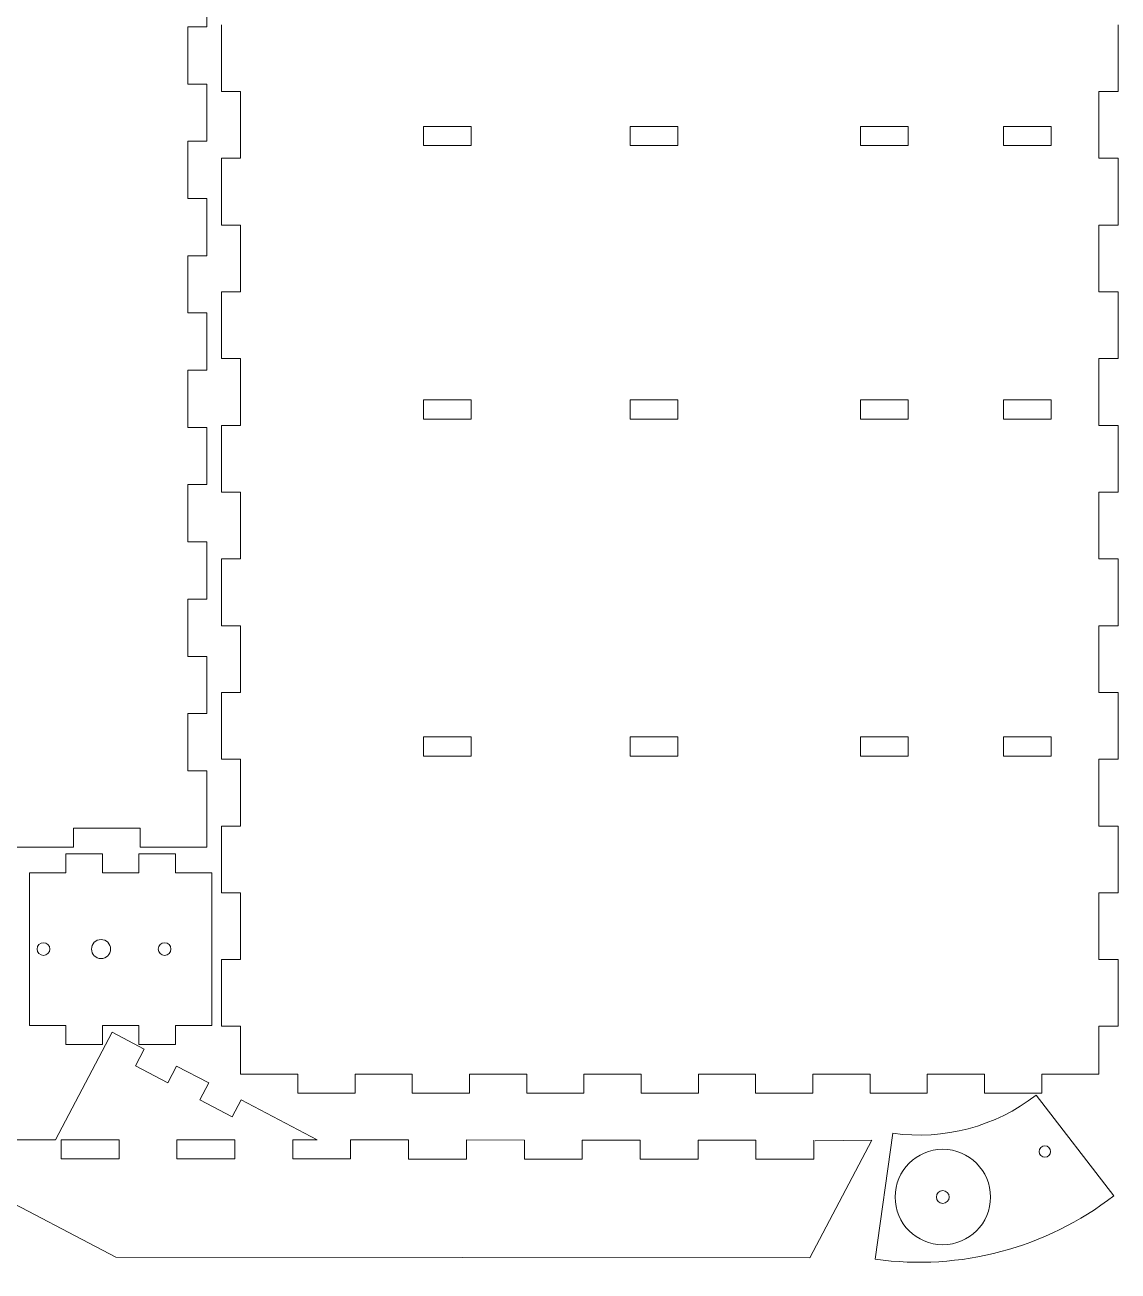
# Model space of a CAD drawing. Header units: inches. Extents: x 5 to 605, y -424 to -26.
# Drawn here: x 433.4 to 605.3, y -418.5 to -222.6 of the extents above; entities that cross this region are included whole.
import ezdxf

# ---------------------------------------------------------------- set-up
doc = ezdxf.new("R2010")
doc.units = ezdxf.units.IN
doc.header["$MEASUREMENT"] = 0
doc.layers.add('Layer 1', color=7, linetype='Continuous')

# ---------------------------------------------------------------- blocks, each defined once
blk = doc.blocks.new('block 114')
at = {"layer": 'Layer 1', "lineweight": 0}
blk.add_lwpolyline([(584.32, -390.56), (593.32, -390.56)], dxfattribs=at)
blk = doc.blocks.new('block 115')
at = {"layer": 'Layer 1', "lineweight": 0}
blk.add_lwpolyline([(605.32, -380.06), (605.32, -369.56)], dxfattribs=at)
blk = doc.blocks.new('block 117')
at = {"layer": 'Layer 1', "lineweight": 0}
blk.add_lwpolyline([(464.32, -369.56), (464.32, -380.06)], dxfattribs=at)
blk = doc.blocks.new('block 118')
at = {"layer": 'Layer 1', "lineweight": 0}
blk.add_lwpolyline([(587.32, -281.56), (594.82, -281.56)], dxfattribs=at)
blk = doc.blocks.new('block 119')
at = {"layer": 'Layer 1', "lineweight": 0}
blk.add_lwpolyline([(587.32, -284.56), (594.82, -284.56)], dxfattribs=at)
blk = doc.blocks.new('block 120')
at = {"layer": 'Layer 1', "lineweight": 0}
blk.add_lwpolyline([(587.32, -334.56), (594.82, -334.56)], dxfattribs=at)
blk = doc.blocks.new('block 121')
at = {"layer": 'Layer 1', "lineweight": 0}
blk.add_lwpolyline([(587.32, -337.56), (594.82, -337.56)], dxfattribs=at)
blk = doc.blocks.new('block 122')
at = {"layer": 'Layer 1', "lineweight": 0}
blk.add_lwpolyline([(575.32, -387.56), (584.32, -387.56)], dxfattribs=at)
blk = doc.blocks.new('block 124')
at = {"layer": 'Layer 1', "lineweight": 0}
blk.add_lwpolyline([(467.32, -380.06), (467.32, -387.56)], dxfattribs=at)
blk = doc.blocks.new('block 125')
at = {"layer": 'Layer 1', "lineweight": 0}
blk.add_lwpolyline([(602.32, -369.56), (602.32, -359.06)], dxfattribs=at)
blk = doc.blocks.new('block 126')
at = {"layer": 'Layer 1', "lineweight": 0}
blk.add_lwpolyline([(528.57, -238.56), (536.07, -238.56)], dxfattribs=at)
blk = doc.blocks.new('block 127')
at = {"layer": 'Layer 1', "lineweight": 0}
blk.add_lwpolyline([(572.32, -241.56), (572.32, -238.56)], dxfattribs=at)
blk = doc.blocks.new('block 128')
at = {"layer": 'Layer 1', "lineweight": 0}
blk.add_lwpolyline([(587.32, -241.56), (587.32, -238.56)], dxfattribs=at)
blk = doc.blocks.new('block 129')
at = {"layer": 'Layer 1', "lineweight": 0}
blk.add_lwpolyline([(587.32, -238.56), (594.82, -238.56)], dxfattribs=at)
blk = doc.blocks.new('block 130')
at = {"layer": 'Layer 1', "lineweight": 0}
blk.add_lwpolyline([(594.82, -241.56), (594.82, -238.56)], dxfattribs=at)
blk = doc.blocks.new('block 131')
at = {"layer": 'Layer 1', "lineweight": 0}
blk.add_lwpolyline([(564.82, -241.56), (564.82, -238.56)], dxfattribs=at)
blk = doc.blocks.new('block 132')
at = {"layer": 'Layer 1', "lineweight": 0}
blk.add_lwpolyline([(503.57, -241.56), (503.57, -238.56)], dxfattribs=at)
blk = doc.blocks.new('block 133')
at = {"layer": 'Layer 1', "lineweight": 0}
blk.add_lwpolyline([(496.07, -241.56), (496.07, -238.56)], dxfattribs=at)
blk = doc.blocks.new('block 134')
at = {"layer": 'Layer 1', "lineweight": 0}
blk.add_lwpolyline([(536.07, -241.56), (536.07, -238.56)], dxfattribs=at)
blk = doc.blocks.new('block 135')
at = {"layer": 'Layer 1', "lineweight": 0}
blk.add_lwpolyline([(528.57, -241.56), (528.57, -238.56)], dxfattribs=at)
blk = doc.blocks.new('block 136')
at = {"layer": 'Layer 1', "lineweight": 0}
blk.add_lwpolyline([(496.07, -238.56), (503.57, -238.56)], dxfattribs=at)
blk = doc.blocks.new('block 137')
at = {"layer": 'Layer 1', "lineweight": 0}
blk.add_lwpolyline([(564.82, -238.56), (572.32, -238.56)], dxfattribs=at)
blk = doc.blocks.new('block 138')
at = {"layer": 'Layer 1', "lineweight": 0}
blk.add_lwpolyline([(587.32, -241.56), (594.82, -241.56)], dxfattribs=at)
blk = doc.blocks.new('block 139')
at = {"layer": 'Layer 1', "lineweight": 0}
blk.add_lwpolyline([(496.07, -241.56), (503.57, -241.56)], dxfattribs=at)
blk = doc.blocks.new('block 140')
at = {"layer": 'Layer 1', "lineweight": 0}
blk.add_lwpolyline([(528.57, -241.56), (536.07, -241.56)], dxfattribs=at)
blk = doc.blocks.new('block 141')
at = {"layer": 'Layer 1', "lineweight": 0}
blk.add_lwpolyline([(564.82, -241.56), (572.32, -241.56)], dxfattribs=at)
blk = doc.blocks.new('block 142')
at = {"layer": 'Layer 1', "lineweight": 0}
blk.add_lwpolyline([(496.07, -281.56), (496.07, -284.56)], dxfattribs=at)
blk = doc.blocks.new('block 143')
at = {"layer": 'Layer 1', "lineweight": 0}
blk.add_lwpolyline([(496.07, -334.56), (496.07, -337.56)], dxfattribs=at)
blk = doc.blocks.new('block 144')
at = {"layer": 'Layer 1', "lineweight": 0}
blk.add_lwpolyline([(503.57, -281.56), (503.57, -284.56)], dxfattribs=at)
blk = doc.blocks.new('block 145')
at = {"layer": 'Layer 1', "lineweight": 0}
blk.add_lwpolyline([(503.57, -334.56), (503.57, -337.56)], dxfattribs=at)
blk = doc.blocks.new('block 146')
at = {"layer": 'Layer 1', "lineweight": 0}
blk.add_lwpolyline([(528.57, -281.56), (528.57, -284.56)], dxfattribs=at)
blk = doc.blocks.new('block 147')
at = {"layer": 'Layer 1', "lineweight": 0}
blk.add_lwpolyline([(528.57, -334.56), (528.57, -337.56)], dxfattribs=at)
blk = doc.blocks.new('block 148')
at = {"layer": 'Layer 1', "lineweight": 0}
blk.add_lwpolyline([(536.07, -281.56), (536.07, -284.56)], dxfattribs=at)
blk = doc.blocks.new('block 149')
at = {"layer": 'Layer 1', "lineweight": 0}
blk.add_lwpolyline([(536.07, -334.56), (536.07, -337.56)], dxfattribs=at)
blk = doc.blocks.new('block 150')
at = {"layer": 'Layer 1', "lineweight": 0}
blk.add_lwpolyline([(564.82, -281.56), (564.82, -284.56)], dxfattribs=at)
blk = doc.blocks.new('block 151')
at = {"layer": 'Layer 1', "lineweight": 0}
blk.add_lwpolyline([(564.82, -334.56), (564.82, -337.56)], dxfattribs=at)
blk = doc.blocks.new('block 152')
at = {"layer": 'Layer 1', "lineweight": 0}
blk.add_lwpolyline([(572.32, -281.56), (572.32, -284.56)], dxfattribs=at)
blk = doc.blocks.new('block 153')
at = {"layer": 'Layer 1', "lineweight": 0}
blk.add_lwpolyline([(572.32, -334.56), (572.32, -337.56)], dxfattribs=at)
blk = doc.blocks.new('block 154')
at = {"layer": 'Layer 1', "lineweight": 0}
blk.add_lwpolyline([(587.32, -281.56), (587.32, -284.56)], dxfattribs=at)
blk = doc.blocks.new('block 155')
at = {"layer": 'Layer 1', "lineweight": 0}
blk.add_lwpolyline([(587.32, -334.56), (587.32, -337.56)], dxfattribs=at)
blk = doc.blocks.new('block 156')
at = {"layer": 'Layer 1', "lineweight": 0}
blk.add_lwpolyline([(594.82, -281.56), (594.82, -284.56)], dxfattribs=at)
blk = doc.blocks.new('block 157')
at = {"layer": 'Layer 1', "lineweight": 0}
blk.add_lwpolyline([(594.82, -334.56), (594.82, -337.56)], dxfattribs=at)
blk = doc.blocks.new('block 158')
at = {"layer": 'Layer 1', "lineweight": 0}
blk.add_lwpolyline([(496.07, -284.56), (503.57, -284.56)], dxfattribs=at)
blk = doc.blocks.new('block 159')
at = {"layer": 'Layer 1', "lineweight": 0}
blk.add_lwpolyline([(496.07, -281.56), (503.57, -281.56)], dxfattribs=at)
blk = doc.blocks.new('block 160')
at = {"layer": 'Layer 1', "lineweight": 0}
blk.add_lwpolyline([(528.57, -281.56), (536.07, -281.56)], dxfattribs=at)
blk = doc.blocks.new('block 161')
at = {"layer": 'Layer 1', "lineweight": 0}
blk.add_lwpolyline([(528.57, -284.56), (536.07, -284.56)], dxfattribs=at)
blk = doc.blocks.new('block 162')
at = {"layer": 'Layer 1', "lineweight": 0}
blk.add_lwpolyline([(564.82, -281.56), (572.32, -281.56)], dxfattribs=at)
blk = doc.blocks.new('block 163')
at = {"layer": 'Layer 1', "lineweight": 0}
blk.add_lwpolyline([(564.82, -284.56), (572.32, -284.56)], dxfattribs=at)
blk = doc.blocks.new('block 164')
at = {"layer": 'Layer 1', "lineweight": 0}
blk.add_lwpolyline([(496.07, -334.56), (503.57, -334.56)], dxfattribs=at)
blk = doc.blocks.new('block 165')
at = {"layer": 'Layer 1', "lineweight": 0}
blk.add_lwpolyline([(496.07, -337.56), (503.57, -337.56)], dxfattribs=at)
blk = doc.blocks.new('block 166')
at = {"layer": 'Layer 1', "lineweight": 0}
blk.add_lwpolyline([(528.57, -334.56), (536.07, -334.56)], dxfattribs=at)
blk = doc.blocks.new('block 167')
at = {"layer": 'Layer 1', "lineweight": 0}
blk.add_lwpolyline([(528.57, -337.56), (536.07, -337.56)], dxfattribs=at)
blk = doc.blocks.new('block 168')
at = {"layer": 'Layer 1', "lineweight": 0}
blk.add_lwpolyline([(564.82, -334.56), (572.32, -334.56)], dxfattribs=at)
blk = doc.blocks.new('block 169')
at = {"layer": 'Layer 1', "lineweight": 0}
blk.add_lwpolyline([(564.82, -337.56), (572.32, -337.56)], dxfattribs=at)
blk = doc.blocks.new('block 172')
at = {"layer": 'Layer 1', "lineweight": 0}
blk.add_lwpolyline([(605.32, -233.06), (605.32, -222.56)], dxfattribs=at)
blk = doc.blocks.new('block 173')
at = {"layer": 'Layer 1', "lineweight": 0}
blk.add_lwpolyline([(602.32, -243.56), (602.32, -233.06)], dxfattribs=at)
blk = doc.blocks.new('block 174')
at = {"layer": 'Layer 1', "lineweight": 0}
blk.add_lwpolyline([(605.32, -254.06), (605.32, -243.56)], dxfattribs=at)
blk = doc.blocks.new('block 175')
at = {"layer": 'Layer 1', "lineweight": 0}
blk.add_lwpolyline([(602.32, -264.56), (602.32, -254.06)], dxfattribs=at)
blk = doc.blocks.new('block 176')
at = {"layer": 'Layer 1', "lineweight": 0}
blk.add_lwpolyline([(605.32, -275.06), (605.32, -264.56)], dxfattribs=at)
blk = doc.blocks.new('block 177')
at = {"layer": 'Layer 1', "lineweight": 0}
blk.add_lwpolyline([(602.32, -285.56), (602.32, -275.06)], dxfattribs=at)
blk = doc.blocks.new('block 178')
at = {"layer": 'Layer 1', "lineweight": 0}
blk.add_lwpolyline([(605.32, -296.06), (605.32, -285.56)], dxfattribs=at)
blk = doc.blocks.new('block 179')
at = {"layer": 'Layer 1', "lineweight": 0}
blk.add_lwpolyline([(602.32, -306.56), (602.32, -296.06)], dxfattribs=at)
blk = doc.blocks.new('block 180')
at = {"layer": 'Layer 1', "lineweight": 0}
blk.add_lwpolyline([(605.32, -317.06), (605.32, -306.56)], dxfattribs=at)
blk = doc.blocks.new('block 181')
at = {"layer": 'Layer 1', "lineweight": 0}
blk.add_lwpolyline([(602.32, -327.56), (602.32, -317.06)], dxfattribs=at)
blk = doc.blocks.new('block 182')
at = {"layer": 'Layer 1', "lineweight": 0}
blk.add_lwpolyline([(605.32, -338.06), (605.32, -327.56)], dxfattribs=at)
blk = doc.blocks.new('block 183')
at = {"layer": 'Layer 1', "lineweight": 0}
blk.add_lwpolyline([(602.32, -348.56), (602.32, -338.06)], dxfattribs=at)
blk = doc.blocks.new('block 184')
at = {"layer": 'Layer 1', "lineweight": 0}
blk.add_lwpolyline([(605.32, -359.06), (605.32, -348.56)], dxfattribs=at)
blk = doc.blocks.new('block 185')
at = {"layer": 'Layer 1', "lineweight": 0}
blk.add_lwpolyline([(602.32, -387.56), (602.32, -380.06)], dxfattribs=at)
blk = doc.blocks.new('block 186')
at = {"layer": 'Layer 1', "lineweight": 0}
blk.add_lwpolyline([(464.32, -222.56), (464.32, -233.06)], dxfattribs=at)
blk = doc.blocks.new('block 187')
at = {"layer": 'Layer 1', "lineweight": 0}
blk.add_lwpolyline([(467.32, -233.06), (467.32, -243.56)], dxfattribs=at)
blk = doc.blocks.new('block 188')
at = {"layer": 'Layer 1', "lineweight": 0}
blk.add_lwpolyline([(464.32, -243.56), (464.32, -254.06)], dxfattribs=at)
blk = doc.blocks.new('block 189')
at = {"layer": 'Layer 1', "lineweight": 0}
blk.add_lwpolyline([(467.32, -254.06), (467.32, -264.56)], dxfattribs=at)
blk = doc.blocks.new('block 190')
at = {"layer": 'Layer 1', "lineweight": 0}
blk.add_lwpolyline([(464.32, -264.56), (464.32, -275.06)], dxfattribs=at)
blk = doc.blocks.new('block 191')
at = {"layer": 'Layer 1', "lineweight": 0}
blk.add_lwpolyline([(467.32, -275.06), (467.32, -285.56)], dxfattribs=at)
blk = doc.blocks.new('block 192')
at = {"layer": 'Layer 1', "lineweight": 0}
blk.add_lwpolyline([(464.32, -285.56), (464.32, -296.06)], dxfattribs=at)
blk = doc.blocks.new('block 193')
at = {"layer": 'Layer 1', "lineweight": 0}
blk.add_lwpolyline([(467.32, -296.06), (467.32, -306.56)], dxfattribs=at)
blk = doc.blocks.new('block 194')
at = {"layer": 'Layer 1', "lineweight": 0}
blk.add_lwpolyline([(464.32, -306.56), (464.32, -317.06)], dxfattribs=at)
blk = doc.blocks.new('block 195')
at = {"layer": 'Layer 1', "lineweight": 0}
blk.add_lwpolyline([(467.32, -317.06), (467.32, -327.56)], dxfattribs=at)
blk = doc.blocks.new('block 196')
at = {"layer": 'Layer 1', "lineweight": 0}
blk.add_lwpolyline([(464.32, -327.56), (464.32, -338.06)], dxfattribs=at)
blk = doc.blocks.new('block 197')
at = {"layer": 'Layer 1', "lineweight": 0}
blk.add_lwpolyline([(467.32, -338.06), (467.32, -348.56)], dxfattribs=at)
blk = doc.blocks.new('block 198')
at = {"layer": 'Layer 1', "lineweight": 0}
blk.add_lwpolyline([(464.32, -348.56), (464.32, -359.06)], dxfattribs=at)
blk = doc.blocks.new('block 199')
at = {"layer": 'Layer 1', "lineweight": 0}
blk.add_lwpolyline([(467.32, -359.06), (467.32, -369.56)], dxfattribs=at)
blk = doc.blocks.new('block 213')
at = {"layer": 'Layer 1', "lineweight": 0}
blk.add_lwpolyline([(467.32, -387.56), (476.32, -387.56)], dxfattribs=at)
blk = doc.blocks.new('block 214')
at = {"layer": 'Layer 1', "lineweight": 0}
blk.add_lwpolyline([(476.32, -390.56), (485.32, -390.56)], dxfattribs=at)
blk = doc.blocks.new('block 215')
at = {"layer": 'Layer 1', "lineweight": 0}
blk.add_lwpolyline([(485.32, -387.56), (494.32, -387.56)], dxfattribs=at)
blk = doc.blocks.new('block 216')
at = {"layer": 'Layer 1', "lineweight": 0}
blk.add_lwpolyline([(494.32, -390.56), (503.32, -390.56)], dxfattribs=at)
blk = doc.blocks.new('block 217')
at = {"layer": 'Layer 1', "lineweight": 0}
blk.add_lwpolyline([(503.32, -387.56), (512.32, -387.56)], dxfattribs=at)
blk = doc.blocks.new('block 218')
at = {"layer": 'Layer 1', "lineweight": 0}
blk.add_lwpolyline([(512.32, -390.56), (521.32, -390.56)], dxfattribs=at)
blk = doc.blocks.new('block 219')
at = {"layer": 'Layer 1', "lineweight": 0}
blk.add_lwpolyline([(521.32, -387.56), (530.32, -387.56)], dxfattribs=at)
blk = doc.blocks.new('block 220')
at = {"layer": 'Layer 1', "lineweight": 0}
blk.add_lwpolyline([(530.32, -390.56), (539.32, -390.56)], dxfattribs=at)
blk = doc.blocks.new('block 221')
at = {"layer": 'Layer 1', "lineweight": 0}
blk.add_lwpolyline([(539.32, -387.56), (548.32, -387.56)], dxfattribs=at)
blk = doc.blocks.new('block 222')
at = {"layer": 'Layer 1', "lineweight": 0}
blk.add_lwpolyline([(548.32, -390.56), (557.32, -390.56)], dxfattribs=at)
blk = doc.blocks.new('block 223')
at = {"layer": 'Layer 1', "lineweight": 0}
blk.add_lwpolyline([(557.32, -387.56), (566.32, -387.56)], dxfattribs=at)
blk = doc.blocks.new('block 224')
at = {"layer": 'Layer 1', "lineweight": 0}
blk.add_lwpolyline([(566.32, -390.56), (575.32, -390.56)], dxfattribs=at)
blk = doc.blocks.new('block 225')
at = {"layer": 'Layer 1', "lineweight": 0}
blk.add_lwpolyline([(593.32, -387.56), (602.32, -387.56)], dxfattribs=at)
blk = doc.blocks.new('block 314')
at = {"layer": 'Layer 1', "lineweight": 0}
blk.add_lwpolyline([(445.59, -379.91), (451.32, -379.91)], dxfattribs=at)
blk = doc.blocks.new('block 315')
at = {"layer": 'Layer 1', "lineweight": 0}
blk.add_lwpolyline([(439.85, -379.91), (439.85, -382.91)], dxfattribs=at)
blk = doc.blocks.new('block 316')
at = {"layer": 'Layer 1', "lineweight": 0}
blk.add_lwpolyline([(445.59, -379.91), (445.59, -382.91)], dxfattribs=at)
blk = doc.blocks.new('block 317')
at = {"layer": 'Layer 1', "lineweight": 0}
blk.add_lwpolyline([(451.32, -379.91), (451.32, -382.91)], dxfattribs=at)
blk = doc.blocks.new('block 318')
at = {"layer": 'Layer 1', "lineweight": 0}
blk.add_lwpolyline([(457.06, -379.91), (457.06, -382.91)], dxfattribs=at)
blk = doc.blocks.new('block 319')
at = {"layer": 'Layer 1', "lineweight": 0}
blk.add_lwpolyline([(439.85, -382.91), (445.59, -382.91)], dxfattribs=at)
blk = doc.blocks.new('block 320')
at = {"layer": 'Layer 1', "lineweight": 0}
blk.add_lwpolyline([(451.32, -352.91), (457.06, -352.91)], dxfattribs=at)
blk = doc.blocks.new('block 321')
at = {"layer": 'Layer 1', "lineweight": 0}
blk.add_lwpolyline([(439.85, -352.91), (439.85, -355.91)], dxfattribs=at)
blk = doc.blocks.new('block 322')
at = {"layer": 'Layer 1', "lineweight": 0}
blk.add_lwpolyline([(445.59, -352.91), (445.59, -355.91)], dxfattribs=at)
blk = doc.blocks.new('block 323')
at = {"layer": 'Layer 1', "lineweight": 0}
blk.add_lwpolyline([(451.32, -352.91), (451.32, -355.91)], dxfattribs=at)
blk = doc.blocks.new('block 324')
at = {"layer": 'Layer 1', "lineweight": 0}
blk.add_lwpolyline([(457.06, -352.91), (457.06, -355.91)], dxfattribs=at)
blk = doc.blocks.new('block 325')
at = {"layer": 'Layer 1', "lineweight": 0}
blk.add_lwpolyline([(445.59, -355.91), (451.32, -355.91)], dxfattribs=at)
blk = doc.blocks.new('block 326')
at = {"layer": 'Layer 1', "lineweight": 0}
blk.add_lwpolyline([(434.12, -379.91), (434.12, -355.91)], dxfattribs=at)
blk = doc.blocks.new('block 327')
at = {"layer": 'Layer 1', "lineweight": 0}
blk.add_lwpolyline([(462.79, -379.91), (462.79, -355.91)], dxfattribs=at)
blk = doc.blocks.new('block 328')
at = {"layer": 'Layer 1', "lineweight": 0}
blk.add_lwpolyline([(434.12, -355.91), (439.85, -355.91)], dxfattribs=at)
blk = doc.blocks.new('block 329')
at = {"layer": 'Layer 1', "lineweight": 0}
blk.add_lwpolyline([(439.85, -352.91), (445.59, -352.91)], dxfattribs=at)
blk = doc.blocks.new('block 330')
at = {"layer": 'Layer 1', "lineweight": 0}
blk.add_lwpolyline([(457.06, -355.91), (462.79, -355.91)], dxfattribs=at)
blk = doc.blocks.new('block 331')
at = {"layer": 'Layer 1', "lineweight": 0}
blk.add_lwpolyline([(457.06, -379.91), (462.79, -379.91)], dxfattribs=at)
blk = doc.blocks.new('block 332')
at = {"layer": 'Layer 1', "lineweight": 0}
blk.add_lwpolyline([(451.32, -382.91), (457.06, -382.91)], dxfattribs=at)
blk = doc.blocks.new('block 333')
at = {"layer": 'Layer 1', "lineweight": 0}
blk.add_lwpolyline([(434.12, -379.91), (439.85, -379.91)], dxfattribs=at)
blk = doc.blocks.new('block 386')
at = {"layer": 'Layer 1', "lineweight": 0}
blk.add_lwpolyline([(464.32, -233.06), (467.32, -233.06)], dxfattribs=at)
blk = doc.blocks.new('block 387')
at = {"layer": 'Layer 1', "lineweight": 0}
blk.add_lwpolyline([(464.32, -243.56), (467.32, -243.56)], dxfattribs=at)
blk = doc.blocks.new('block 388')
at = {"layer": 'Layer 1', "lineweight": 0}
blk.add_lwpolyline([(464.32, -254.06), (467.32, -254.06)], dxfattribs=at)
blk = doc.blocks.new('block 389')
at = {"layer": 'Layer 1', "lineweight": 0}
blk.add_lwpolyline([(464.32, -264.56), (467.32, -264.56)], dxfattribs=at)
blk = doc.blocks.new('block 390')
at = {"layer": 'Layer 1', "lineweight": 0}
blk.add_lwpolyline([(464.32, -275.06), (467.32, -275.06)], dxfattribs=at)
blk = doc.blocks.new('block 391')
at = {"layer": 'Layer 1', "lineweight": 0}
blk.add_lwpolyline([(464.32, -285.56), (467.32, -285.56)], dxfattribs=at)
blk = doc.blocks.new('block 392')
at = {"layer": 'Layer 1', "lineweight": 0}
blk.add_lwpolyline([(464.32, -296.06), (467.32, -296.06)], dxfattribs=at)
blk = doc.blocks.new('block 393')
at = {"layer": 'Layer 1', "lineweight": 0}
blk.add_lwpolyline([(464.32, -306.56), (467.32, -306.56)], dxfattribs=at)
blk = doc.blocks.new('block 394')
at = {"layer": 'Layer 1', "lineweight": 0}
blk.add_lwpolyline([(464.32, -317.06), (467.32, -317.06)], dxfattribs=at)
blk = doc.blocks.new('block 395')
at = {"layer": 'Layer 1', "lineweight": 0}
blk.add_lwpolyline([(464.32, -327.56), (467.32, -327.56)], dxfattribs=at)
blk = doc.blocks.new('block 396')
at = {"layer": 'Layer 1', "lineweight": 0}
blk.add_lwpolyline([(464.32, -338.06), (467.32, -338.06)], dxfattribs=at)
blk = doc.blocks.new('block 397')
at = {"layer": 'Layer 1', "lineweight": 0}
blk.add_lwpolyline([(464.32, -348.56), (467.32, -348.56)], dxfattribs=at)
blk = doc.blocks.new('block 398')
at = {"layer": 'Layer 1', "lineweight": 0}
blk.add_lwpolyline([(464.32, -359.06), (467.32, -359.06)], dxfattribs=at)
blk = doc.blocks.new('block 399')
at = {"layer": 'Layer 1', "lineweight": 0}
blk.add_lwpolyline([(464.32, -369.56), (467.32, -369.56)], dxfattribs=at)
blk = doc.blocks.new('block 400')
at = {"layer": 'Layer 1', "lineweight": 0}
blk.add_lwpolyline([(464.32, -380.06), (467.32, -380.06)], dxfattribs=at)
blk = doc.blocks.new('block 402')
at = {"layer": 'Layer 1', "lineweight": 0}
blk.add_lwpolyline([(602.32, -233.06), (605.32, -233.06)], dxfattribs=at)
blk = doc.blocks.new('block 403')
at = {"layer": 'Layer 1', "lineweight": 0}
blk.add_lwpolyline([(602.32, -243.56), (605.32, -243.56)], dxfattribs=at)
blk = doc.blocks.new('block 404')
at = {"layer": 'Layer 1', "lineweight": 0}
blk.add_lwpolyline([(602.32, -254.06), (605.32, -254.06)], dxfattribs=at)
blk = doc.blocks.new('block 405')
at = {"layer": 'Layer 1', "lineweight": 0}
blk.add_lwpolyline([(602.32, -264.56), (605.32, -264.56)], dxfattribs=at)
blk = doc.blocks.new('block 406')
at = {"layer": 'Layer 1', "lineweight": 0}
blk.add_lwpolyline([(602.32, -275.06), (605.32, -275.06)], dxfattribs=at)
blk = doc.blocks.new('block 407')
at = {"layer": 'Layer 1', "lineweight": 0}
blk.add_lwpolyline([(602.32, -285.56), (605.32, -285.56)], dxfattribs=at)
blk = doc.blocks.new('block 408')
at = {"layer": 'Layer 1', "lineweight": 0}
blk.add_lwpolyline([(602.32, -296.06), (605.32, -296.06)], dxfattribs=at)
blk = doc.blocks.new('block 409')
at = {"layer": 'Layer 1', "lineweight": 0}
blk.add_lwpolyline([(602.32, -306.56), (605.32, -306.56)], dxfattribs=at)
blk = doc.blocks.new('block 410')
at = {"layer": 'Layer 1', "lineweight": 0}
blk.add_lwpolyline([(602.32, -317.06), (605.32, -317.06)], dxfattribs=at)
blk = doc.blocks.new('block 411')
at = {"layer": 'Layer 1', "lineweight": 0}
blk.add_lwpolyline([(602.32, -327.56), (605.32, -327.56)], dxfattribs=at)
blk = doc.blocks.new('block 412')
at = {"layer": 'Layer 1', "lineweight": 0}
blk.add_lwpolyline([(602.32, -338.06), (605.32, -338.06)], dxfattribs=at)
blk = doc.blocks.new('block 413')
at = {"layer": 'Layer 1', "lineweight": 0}
blk.add_lwpolyline([(602.32, -348.56), (605.32, -348.56)], dxfattribs=at)
blk = doc.blocks.new('block 414')
at = {"layer": 'Layer 1', "lineweight": 0}
blk.add_lwpolyline([(602.32, -359.06), (605.32, -359.06)], dxfattribs=at)
blk = doc.blocks.new('block 415')
at = {"layer": 'Layer 1', "lineweight": 0}
blk.add_lwpolyline([(602.32, -369.56), (605.32, -369.56)], dxfattribs=at)
blk = doc.blocks.new('block 416')
at = {"layer": 'Layer 1', "lineweight": 0}
blk.add_lwpolyline([(602.32, -380.06), (605.32, -380.06)], dxfattribs=at)
blk = doc.blocks.new('block 431')
at = {"layer": 'Layer 1', "lineweight": 0}
blk.add_lwpolyline([(476.32, -390.56), (476.32, -387.56)], dxfattribs=at)
blk = doc.blocks.new('block 432')
at = {"layer": 'Layer 1', "lineweight": 0}
blk.add_lwpolyline([(485.32, -390.56), (485.32, -387.56)], dxfattribs=at)
blk = doc.blocks.new('block 433')
at = {"layer": 'Layer 1', "lineweight": 0}
blk.add_lwpolyline([(494.32, -390.56), (494.32, -387.56)], dxfattribs=at)
blk = doc.blocks.new('block 434')
at = {"layer": 'Layer 1', "lineweight": 0}
blk.add_lwpolyline([(503.32, -390.56), (503.32, -387.56)], dxfattribs=at)
blk = doc.blocks.new('block 435')
at = {"layer": 'Layer 1', "lineweight": 0}
blk.add_lwpolyline([(512.32, -390.56), (512.32, -387.56)], dxfattribs=at)
blk = doc.blocks.new('block 436')
at = {"layer": 'Layer 1', "lineweight": 0}
blk.add_lwpolyline([(521.32, -390.56), (521.32, -387.56)], dxfattribs=at)
blk = doc.blocks.new('block 437')
at = {"layer": 'Layer 1', "lineweight": 0}
blk.add_lwpolyline([(530.32, -390.56), (530.32, -387.56)], dxfattribs=at)
blk = doc.blocks.new('block 438')
at = {"layer": 'Layer 1', "lineweight": 0}
blk.add_lwpolyline([(539.32, -390.56), (539.32, -387.56)], dxfattribs=at)
blk = doc.blocks.new('block 439')
at = {"layer": 'Layer 1', "lineweight": 0}
blk.add_lwpolyline([(548.32, -390.56), (548.32, -387.56)], dxfattribs=at)
blk = doc.blocks.new('block 440')
at = {"layer": 'Layer 1', "lineweight": 0}
blk.add_lwpolyline([(557.32, -390.56), (557.32, -387.56)], dxfattribs=at)
blk = doc.blocks.new('block 441')
at = {"layer": 'Layer 1', "lineweight": 0}
blk.add_lwpolyline([(566.32, -390.56), (566.32, -387.56)], dxfattribs=at)
blk = doc.blocks.new('block 442')
at = {"layer": 'Layer 1', "lineweight": 0}
blk.add_lwpolyline([(575.32, -390.56), (575.32, -387.56)], dxfattribs=at)
blk = doc.blocks.new('block 443')
at = {"layer": 'Layer 1', "lineweight": 0}
blk.add_lwpolyline([(584.32, -390.56), (584.32, -387.56)], dxfattribs=at)
blk = doc.blocks.new('block 444')
at = {"layer": 'Layer 1', "lineweight": 0}
blk.add_lwpolyline([(593.32, -390.56), (593.32, -387.56)], dxfattribs=at)
blk = doc.blocks.new('block 445')
at = {"layer": 'Layer 1', "lineweight": 0}
blk.add_lwpolyline([(548.37, -397.96), (539.26, -397.96)], dxfattribs=at)
blk = doc.blocks.new('block 446')
at = {"layer": 'Layer 1', "lineweight": 0}
blk.add_lwpolyline([(566.58, -397.98), (556.87, -416.44)], dxfattribs=at)
blk = doc.blocks.new('block 447')
at = {"layer": 'Layer 1', "lineweight": 0}
blk.add_lwpolyline([(556.87, -416.44), (447.68, -416.37)], dxfattribs=at)
blk = doc.blocks.new('block 449')
at = {"layer": 'Layer 1', "lineweight": 0}
blk.add_lwpolyline([(447.68, -416.37), (427.48, -405.75)], dxfattribs=at)
blk = doc.blocks.new('block 450')
at = {"layer": 'Layer 1', "lineweight": 0}
blk.add_lwpolyline([(462.33, -388.97), (457.25, -386.3)], dxfattribs=at)
blk = doc.blocks.new('block 451')
at = {"layer": 'Layer 1', "lineweight": 0}
blk.add_lwpolyline([(447.1, -380.97), (438.2, -397.89)], dxfattribs=at)
blk = doc.blocks.new('block 452')
at = {"layer": 'Layer 1', "lineweight": 0}
blk.add_lwpolyline([(548.37, -400.96), (557.47, -400.97)], dxfattribs=at)
blk = doc.blocks.new('block 456')
at = {"layer": 'Layer 1', "lineweight": 0}
blk.add_lwpolyline([(557.47, -400.97), (557.48, -397.97)], dxfattribs=at)
blk = doc.blocks.new('block 457')
at = {"layer": 'Layer 1', "lineweight": 0}
blk.add_lwpolyline([(548.37, -400.96), (548.37, -397.96)], dxfattribs=at)
blk = doc.blocks.new('block 458')
at = {"layer": 'Layer 1', "lineweight": 0}
blk.add_lwpolyline([(539.26, -400.96), (539.26, -397.96)], dxfattribs=at)
blk = doc.blocks.new('block 459')
at = {"layer": 'Layer 1', "lineweight": 0}
blk.add_lwpolyline([(530.16, -400.95), (530.16, -397.95)], dxfattribs=at)
blk = doc.blocks.new('block 460')
at = {"layer": 'Layer 1', "lineweight": 0}
blk.add_lwpolyline([(521.05, -400.94), (521.05, -397.94)], dxfattribs=at)
blk = doc.blocks.new('block 461')
at = {"layer": 'Layer 1', "lineweight": 0}
blk.add_lwpolyline([(511.95, -400.94), (511.95, -397.94)], dxfattribs=at)
blk = doc.blocks.new('block 462')
at = {"layer": 'Layer 1', "lineweight": 0}
blk.add_lwpolyline([(502.84, -400.93), (502.84, -397.93)], dxfattribs=at)
blk = doc.blocks.new('block 463')
at = {"layer": 'Layer 1', "lineweight": 0}
blk.add_lwpolyline([(493.73, -400.93), (493.74, -397.93)], dxfattribs=at)
blk = doc.blocks.new('block 464')
at = {"layer": 'Layer 1', "lineweight": 0}
blk.add_lwpolyline([(484.63, -400.92), (484.63, -397.92)], dxfattribs=at)
blk = doc.blocks.new('block 465')
at = {"layer": 'Layer 1', "lineweight": 0}
blk.add_lwpolyline([(475.52, -400.91), (475.52, -397.91)], dxfattribs=at)
blk = doc.blocks.new('block 466')
at = {"layer": 'Layer 1', "lineweight": 0}
blk.add_lwpolyline([(466.42, -400.91), (466.42, -397.91)], dxfattribs=at)
blk = doc.blocks.new('block 467')
at = {"layer": 'Layer 1', "lineweight": 0}
blk.add_lwpolyline([(457.31, -400.9), (457.31, -397.9)], dxfattribs=at)
blk = doc.blocks.new('block 468')
at = {"layer": 'Layer 1', "lineweight": 0}
blk.add_lwpolyline([(448.21, -400.9), (448.21, -397.9)], dxfattribs=at)
blk = doc.blocks.new('block 469')
at = {"layer": 'Layer 1', "lineweight": 0}
blk.add_lwpolyline([(439.1, -400.89), (439.1, -397.89)], dxfattribs=at)
blk = doc.blocks.new('block 470')
at = {"layer": 'Layer 1', "lineweight": 0}
blk.add_lwpolyline([(455.86, -388.96), (450.78, -386.29)], dxfattribs=at)
blk = doc.blocks.new('block 471')
at = {"layer": 'Layer 1', "lineweight": 0}
blk.add_lwpolyline([(466.01, -394.3), (467.4, -391.64)], dxfattribs=at)
blk = doc.blocks.new('block 472')
at = {"layer": 'Layer 1', "lineweight": 0}
blk.add_lwpolyline([(460.93, -391.63), (462.33, -388.97)], dxfattribs=at)
blk = doc.blocks.new('block 473')
at = {"layer": 'Layer 1', "lineweight": 0}
blk.add_lwpolyline([(455.86, -388.96), (457.25, -386.3)], dxfattribs=at)
blk = doc.blocks.new('block 474')
at = {"layer": 'Layer 1', "lineweight": 0}
blk.add_lwpolyline([(450.78, -386.29), (452.18, -383.63)], dxfattribs=at)
blk = doc.blocks.new('block 476')
at = {"layer": 'Layer 1', "lineweight": 0}
blk.add_lwpolyline([(448.21, -397.9), (439.1, -397.89)], dxfattribs=at)
blk = doc.blocks.new('block 477')
at = {"layer": 'Layer 1', "lineweight": 0}
blk.add_lwpolyline([(439.1, -400.89), (448.21, -400.9)], dxfattribs=at)
blk = doc.blocks.new('block 478')
at = {"layer": 'Layer 1', "lineweight": 0}
blk.add_lwpolyline([(466.42, -397.91), (457.31, -397.9)], dxfattribs=at)
blk = doc.blocks.new('block 479')
at = {"layer": 'Layer 1', "lineweight": 0}
blk.add_lwpolyline([(457.31, -400.9), (466.42, -400.91)], dxfattribs=at)
blk = doc.blocks.new('block 480')
at = {"layer": 'Layer 1', "lineweight": 0}
blk.add_lwpolyline([(479.34, -397.92), (475.52, -397.91)], dxfattribs=at)
blk = doc.blocks.new('block 481')
at = {"layer": 'Layer 1', "lineweight": 0}
blk.add_lwpolyline([(475.52, -400.91), (484.63, -400.92)], dxfattribs=at)
blk = doc.blocks.new('block 482')
at = {"layer": 'Layer 1', "lineweight": 0}
blk.add_lwpolyline([(493.74, -397.93), (484.63, -397.92)], dxfattribs=at)
blk = doc.blocks.new('block 483')
at = {"layer": 'Layer 1', "lineweight": 0}
blk.add_lwpolyline([(493.73, -400.93), (502.84, -400.93)], dxfattribs=at)
blk = doc.blocks.new('block 484')
at = {"layer": 'Layer 1', "lineweight": 0}
blk.add_lwpolyline([(511.95, -397.94), (502.84, -397.93)], dxfattribs=at)
blk = doc.blocks.new('block 485')
at = {"layer": 'Layer 1', "lineweight": 0}
blk.add_lwpolyline([(511.95, -400.94), (521.05, -400.94)], dxfattribs=at)
blk = doc.blocks.new('block 486')
at = {"layer": 'Layer 1', "lineweight": 0}
blk.add_lwpolyline([(530.16, -397.95), (521.05, -397.94)], dxfattribs=at)
blk = doc.blocks.new('block 487')
at = {"layer": 'Layer 1', "lineweight": 0}
blk.add_lwpolyline([(530.16, -400.95), (539.26, -400.96)], dxfattribs=at)
blk = doc.blocks.new('block 488')
at = {"layer": 'Layer 1', "lineweight": 0}
blk.add_lwpolyline([(566.58, -397.98), (557.67, -398.07)], dxfattribs=at)
blk = doc.blocks.new('block 489')
at = {"layer": 'Layer 1', "lineweight": 0}
blk.add_lwpolyline([(479.34, -397.92), (467.4, -391.64)], dxfattribs=at)
blk = doc.blocks.new('block 490')
at = {"layer": 'Layer 1', "lineweight": 0}
blk.add_lwpolyline([(466.01, -394.3), (460.93, -391.63)], dxfattribs=at)
blk = doc.blocks.new('block 491')
at = {"layer": 'Layer 1', "lineweight": 0}
blk.add_lwpolyline([(452.18, -383.63), (447.1, -380.97)], dxfattribs=at)
blk = doc.blocks.new('block 492')
at = {"layer": 'Layer 1', "lineweight": 0}
blk.add_lwpolyline([(438.2, -397.89), (431.61, -397.89)], dxfattribs=at)
blk = doc.blocks.new('block 816')
at = {"layer": 'Layer 1', "lineweight": 0}
blk.add_open_spline([(576.76, -406.9), (576.76, -406.35), (577.2, -405.9), (577.76, -405.9), (578.31, -405.9), (578.76, -406.35), (578.76, -406.9), (578.76, -407.45), (578.31, -407.9), (577.76, -407.9), (577.2, -407.9), (576.76, -407.45), (576.76, -406.9), (576.76, -406.9), (576.76, -406.9), (576.76, -406.9)], degree=3, knots=[0, 0, 0, 0, 1, 1, 1, 2, 2, 2, 3, 3, 3, 4, 4, 4, 5, 5, 5, 5], dxfattribs=at)
blk = doc.blocks.new('block 817')
at = {"layer": 'Layer 1', "lineweight": 0}
blk.add_lwpolyline([(592.42, -390.89), (604.66, -406.7)], dxfattribs=at)
blk = doc.blocks.new('block 1047')
at = {"layer": 'Layer 1', "lineweight": 0}
blk.add_lwpolyline([(569.91, -396.88), (567.14, -416.68)], dxfattribs=at)
blk = doc.blocks.new('block 1048')
at = {"layer": 'Layer 1', "lineweight": 0}
blk.add_open_spline([(567.14, -416.68), (580.48, -418.55), (594.01, -414.95), (604.66, -406.7)], degree=3, dxfattribs=at)
blk = doc.blocks.new('block 1049')
at = {"layer": 'Layer 1', "lineweight": 0}
blk.add_open_spline([(569.91, -396.88), (577.91, -397.99), (586.03, -395.84), (592.42, -390.89)], degree=3, dxfattribs=at)
blk = doc.blocks.new('block 1050')
at = {"layer": 'Layer 1', "lineweight": 0}
blk.add_open_spline([(570.26, -406.9), (570.26, -402.76), (573.61, -399.4), (577.76, -399.4), (581.9, -399.4), (585.26, -402.76), (585.26, -406.9), (585.26, -411.04), (581.9, -414.4), (577.76, -414.4), (573.61, -414.4), (570.26, -411.04), (570.26, -406.9), (570.26, -406.9), (570.26, -406.9), (570.26, -406.9)], degree=3, knots=[0, 0, 0, 0, 1, 1, 1, 2, 2, 2, 3, 3, 3, 4, 4, 4, 5, 5, 5, 5], dxfattribs=at)
blk = doc.blocks.new('block 1051')
at = {"layer": 'Layer 1', "lineweight": 0}
blk.add_open_spline([(592.92, -399.76), (592.92, -399.26), (593.32, -398.86), (593.82, -398.86), (594.31, -398.86), (594.72, -399.26), (594.72, -399.76), (594.72, -400.26), (594.31, -400.66), (593.82, -400.66), (593.32, -400.66), (592.92, -400.26), (592.92, -399.76), (592.92, -399.76), (592.92, -399.76), (592.92, -399.76)], degree=3, knots=[0, 0, 0, 0, 1, 1, 1, 2, 2, 2, 3, 3, 3, 4, 4, 4, 5, 5, 5, 5], dxfattribs=at)
blk = doc.blocks.new('block 1151')
at = {"layer": 'Layer 1', "lineweight": 0}
blk.add_lwpolyline([(459.03, -222.88), (462.03, -222.88)], dxfattribs=at)
blk = doc.blocks.new('block 1152')
at = {"layer": 'Layer 1', "lineweight": 0}
blk.add_lwpolyline([(459.03, -231.88), (462.03, -231.88)], dxfattribs=at)
blk = doc.blocks.new('block 1153')
at = {"layer": 'Layer 1', "lineweight": 0}
blk.add_lwpolyline([(459.03, -240.88), (462.03, -240.88)], dxfattribs=at)
blk = doc.blocks.new('block 1154')
at = {"layer": 'Layer 1', "lineweight": 0}
blk.add_lwpolyline([(459.03, -249.88), (462.03, -249.88)], dxfattribs=at)
blk = doc.blocks.new('block 1155')
at = {"layer": 'Layer 1', "lineweight": 0}
blk.add_lwpolyline([(459.03, -258.88), (462.03, -258.88)], dxfattribs=at)
blk = doc.blocks.new('block 1156')
at = {"layer": 'Layer 1', "lineweight": 0}
blk.add_lwpolyline([(459.03, -267.88), (462.03, -267.88)], dxfattribs=at)
blk = doc.blocks.new('block 1157')
at = {"layer": 'Layer 1', "lineweight": 0}
blk.add_lwpolyline([(459.03, -276.88), (462.03, -276.88)], dxfattribs=at)
blk = doc.blocks.new('block 1158')
at = {"layer": 'Layer 1', "lineweight": 0}
blk.add_lwpolyline([(459.03, -285.88), (462.03, -285.88)], dxfattribs=at)
blk = doc.blocks.new('block 1159')
at = {"layer": 'Layer 1', "lineweight": 0}
blk.add_lwpolyline([(459.03, -294.88), (462.03, -294.88)], dxfattribs=at)
blk = doc.blocks.new('block 1160')
at = {"layer": 'Layer 1', "lineweight": 0}
blk.add_lwpolyline([(459.03, -303.88), (462.03, -303.88)], dxfattribs=at)
blk = doc.blocks.new('block 1161')
at = {"layer": 'Layer 1', "lineweight": 0}
blk.add_lwpolyline([(459.03, -312.88), (462.03, -312.88)], dxfattribs=at)
blk = doc.blocks.new('block 1162')
at = {"layer": 'Layer 1', "lineweight": 0}
blk.add_lwpolyline([(459.03, -321.88), (462.03, -321.88)], dxfattribs=at)
blk = doc.blocks.new('block 1163')
at = {"layer": 'Layer 1', "lineweight": 0}
blk.add_lwpolyline([(459.03, -330.88), (462.03, -330.88)], dxfattribs=at)
blk = doc.blocks.new('block 1164')
at = {"layer": 'Layer 1', "lineweight": 0}
blk.add_lwpolyline([(459.03, -339.88), (462.03, -339.88)], dxfattribs=at)
blk = doc.blocks.new('block 1165')
at = {"layer": 'Layer 1', "lineweight": 0}
blk.add_lwpolyline([(462.03, -210.88), (462.03, -222.88)], dxfattribs=at)
blk = doc.blocks.new('block 1166')
at = {"layer": 'Layer 1', "lineweight": 0}
blk.add_lwpolyline([(459.03, -222.88), (459.03, -231.88)], dxfattribs=at)
blk = doc.blocks.new('block 1167')
at = {"layer": 'Layer 1', "lineweight": 0}
blk.add_lwpolyline([(459.03, -240.88), (459.03, -249.88)], dxfattribs=at)
blk = doc.blocks.new('block 1168')
at = {"layer": 'Layer 1', "lineweight": 0}
blk.add_lwpolyline([(462.03, -231.88), (462.03, -240.88)], dxfattribs=at)
blk = doc.blocks.new('block 1169')
at = {"layer": 'Layer 1', "lineweight": 0}
blk.add_lwpolyline([(462.03, -249.88), (462.03, -258.88)], dxfattribs=at)
blk = doc.blocks.new('block 1170')
at = {"layer": 'Layer 1', "lineweight": 0}
blk.add_lwpolyline([(459.03, -258.88), (459.03, -267.88)], dxfattribs=at)
blk = doc.blocks.new('block 1171')
at = {"layer": 'Layer 1', "lineweight": 0}
blk.add_lwpolyline([(462.03, -267.88), (462.03, -276.88)], dxfattribs=at)
blk = doc.blocks.new('block 1172')
at = {"layer": 'Layer 1', "lineweight": 0}
blk.add_lwpolyline([(459.03, -276.88), (459.03, -285.88)], dxfattribs=at)
blk = doc.blocks.new('block 1173')
at = {"layer": 'Layer 1', "lineweight": 0}
blk.add_lwpolyline([(462.03, -285.88), (462.03, -294.88)], dxfattribs=at)
blk = doc.blocks.new('block 1174')
at = {"layer": 'Layer 1', "lineweight": 0}
blk.add_lwpolyline([(459.03, -294.88), (459.03, -303.88)], dxfattribs=at)
blk = doc.blocks.new('block 1175')
at = {"layer": 'Layer 1', "lineweight": 0}
blk.add_lwpolyline([(462.03, -312.88), (462.03, -303.88)], dxfattribs=at)
blk = doc.blocks.new('block 1176')
at = {"layer": 'Layer 1', "lineweight": 0}
blk.add_lwpolyline([(459.03, -312.88), (459.03, -321.88)], dxfattribs=at)
blk = doc.blocks.new('block 1177')
at = {"layer": 'Layer 1', "lineweight": 0}
blk.add_lwpolyline([(462.03, -321.88), (462.03, -330.88)], dxfattribs=at)
blk = doc.blocks.new('block 1178')
at = {"layer": 'Layer 1', "lineweight": 0}
blk.add_lwpolyline([(459.03, -330.88), (459.03, -339.88)], dxfattribs=at)
blk = doc.blocks.new('block 1179')
at = {"layer": 'Layer 1', "lineweight": 0}
blk.add_lwpolyline([(462.03, -339.88), (462.03, -351.88)], dxfattribs=at)
blk = doc.blocks.new('block 1192')
at = {"layer": 'Layer 1', "lineweight": 0}
blk.add_lwpolyline([(451.53, -351.88), (462.03, -351.88)], dxfattribs=at)
blk = doc.blocks.new('block 1193')
at = {"layer": 'Layer 1', "lineweight": 0}
blk.add_lwpolyline([(441.03, -348.88), (451.53, -348.88)], dxfattribs=at)
blk = doc.blocks.new('block 1194')
at = {"layer": 'Layer 1', "lineweight": 0}
blk.add_lwpolyline([(430.53, -351.88), (441.03, -351.88)], dxfattribs=at)
blk = doc.blocks.new('block 1199')
at = {"layer": 'Layer 1', "lineweight": 0}
blk.add_lwpolyline([(441.03, -348.88), (441.03, -351.88)], dxfattribs=at)
blk = doc.blocks.new('block 1200')
at = {"layer": 'Layer 1', "lineweight": 0}
blk.add_lwpolyline([(451.53, -348.88), (451.53, -351.88)], dxfattribs=at)
blk = doc.blocks.new('block 1759')
at = {"layer": 'Layer 1', "lineweight": 0}
blk.add_open_spline([(443.87, -367.91), (443.87, -367.08), (444.54, -366.41), (445.37, -366.41), (446.2, -366.41), (446.87, -367.08), (446.87, -367.91), (446.87, -368.74), (446.2, -369.41), (445.37, -369.41), (444.54, -369.41), (443.87, -368.74), (443.87, -367.91), (443.87, -367.91), (443.87, -367.91), (443.87, -367.91)], degree=3, knots=[0, 0, 0, 0, 1, 1, 1, 2, 2, 2, 3, 3, 3, 4, 4, 4, 5, 5, 5, 5], dxfattribs=at)
blk = doc.blocks.new('block 1760')
at = {"layer": 'Layer 1', "lineweight": 0}
blk.add_open_spline([(454.37, -367.91), (454.37, -367.36), (454.82, -366.91), (455.37, -366.91), (455.92, -366.91), (456.37, -367.36), (456.37, -367.91), (456.37, -368.46), (455.92, -368.91), (455.37, -368.91), (454.82, -368.91), (454.37, -368.46), (454.37, -367.91), (454.37, -367.91), (454.37, -367.91), (454.37, -367.91)], degree=3, knots=[0, 0, 0, 0, 1, 1, 1, 2, 2, 2, 3, 3, 3, 4, 4, 4, 5, 5, 5, 5], dxfattribs=at)
blk = doc.blocks.new('block 1761')
at = {"layer": 'Layer 1', "lineweight": 0}
blk.add_open_spline([(435.32, -367.91), (435.32, -367.36), (435.77, -366.91), (436.32, -366.91), (436.87, -366.91), (437.32, -367.36), (437.32, -367.91), (437.32, -368.46), (436.87, -368.91), (436.32, -368.91), (435.77, -368.91), (435.32, -368.46), (435.32, -367.91), (435.32, -367.91), (435.32, -367.91), (435.32, -367.91)], degree=3, knots=[0, 0, 0, 0, 1, 1, 1, 2, 2, 2, 3, 3, 3, 4, 4, 4, 5, 5, 5, 5], dxfattribs=at)

msp = doc.modelspace()

# ---------------------------------------------------------------- block references
at = {"layer": 'Layer 1'}
for name in ['block 1165', 'block 1151', 'block 1166', 'block 186', 'block 172', 'block 1152', 'block 1168', 'block 386', 'block 187', 'block 173', 'block 402', 'block 133', 'block 136', 'block 132', 'block 126', 'block 135', 'block 134', 'block 131', 'block 137', 'block 127', 'block 128', 'block 129', 'block 130', 'block 1153', 'block 1167', 'block 139', 'block 140', 'block 141', 'block 138', 'block 188', 'block 387', 'block 403', 'block 174', 'block 1154', 'block 1169', 'block 388', 'block 189', 'block 175', 'block 404', 'block 1155', 'block 1170', 'block 190', 'block 389', 'block 405', 'block 176', 'block 1156', 'block 1171', 'block 390', 'block 191', 'block 177', 'block 406', 'block 1157', 'block 1172', 'block 142', 'block 159', 'block 144', 'block 146', 'block 160', 'block 148', 'block 150', 'block 162', 'block 152', 'block 118', 'block 154', 'block 156', 'block 1158', 'block 1173', 'block 192', 'block 391', 'block 158', 'block 161', 'block 163', 'block 119', 'block 407', 'block 178', 'block 1159', 'block 1174', 'block 392', 'block 193', 'block 179', 'block 408', 'block 1160', 'block 1175', 'block 194', 'block 393', 'block 409', 'block 180', 'block 1161', 'block 1176', 'block 394', 'block 195', 'block 181', 'block 410', 'block 1162', 'block 1177', 'block 196', 'block 395', 'block 411', 'block 182', 'block 1163', 'block 1178', 'block 143', 'block 164', 'block 145', 'block 147', 'block 166', 'block 149', 'block 151', 'block 168', 'block 153', 'block 120', 'block 155', 'block 157', 'block 396', 'block 197', 'block 165', 'block 167', 'block 169', 'block 121', 'block 183', 'block 412', 'block 1164', 'block 1179', 'block 198', 'block 397', 'block 413', 'block 184', 'block 1193', 'block 1199', 'block 1200', 'block 1194', 'block 1192', 'block 321', 'block 329', 'block 322', 'block 320', 'block 323', 'block 324', 'block 326', 'block 328', 'block 325', 'block 330', 'block 327', 'block 398', 'block 199', 'block 125', 'block 414', 'block 1759', 'block 1761', 'block 1760', 'block 117', 'block 399', 'block 415', 'block 115', 'block 333', 'block 315', 'block 314', 'block 316', 'block 317', 'block 318', 'block 331', 'block 400', 'block 124', 'block 185', 'block 416', 'block 451', 'block 491', 'block 319', 'block 474', 'block 332', 'block 470', 'block 473', 'block 450', 'block 213', 'block 431', 'block 215', 'block 432', 'block 433', 'block 217', 'block 434', 'block 435', 'block 219', 'block 436', 'block 437', 'block 221', 'block 438', 'block 439', 'block 223', 'block 440', 'block 441', 'block 122', 'block 442', 'block 443', 'block 225', 'block 444', 'block 472', 'block 490', 'block 471', 'block 489', 'block 214', 'block 216', 'block 218', 'block 220', 'block 222', 'block 224', 'block 1049', 'block 114', 'block 817', 'block 1047', 'block 492', 'block 469', 'block 476', 'block 468', 'block 467', 'block 478', 'block 466', 'block 465', 'block 480', 'block 464', 'block 482', 'block 463', 'block 462', 'block 484', 'block 461', 'block 460', 'block 486', 'block 459', 'block 445', 'block 458', 'block 457', 'block 446', 'block 456', 'block 488', 'block 1050', 'block 1051', 'block 477', 'block 479', 'block 481', 'block 483', 'block 485', 'block 487', 'block 452', 'block 449', 'block 1048', 'block 816', 'block 447']:
    msp.add_blockref(name, (0, 0), dxfattribs=at)

doc.saveas('drawing.dxf')
